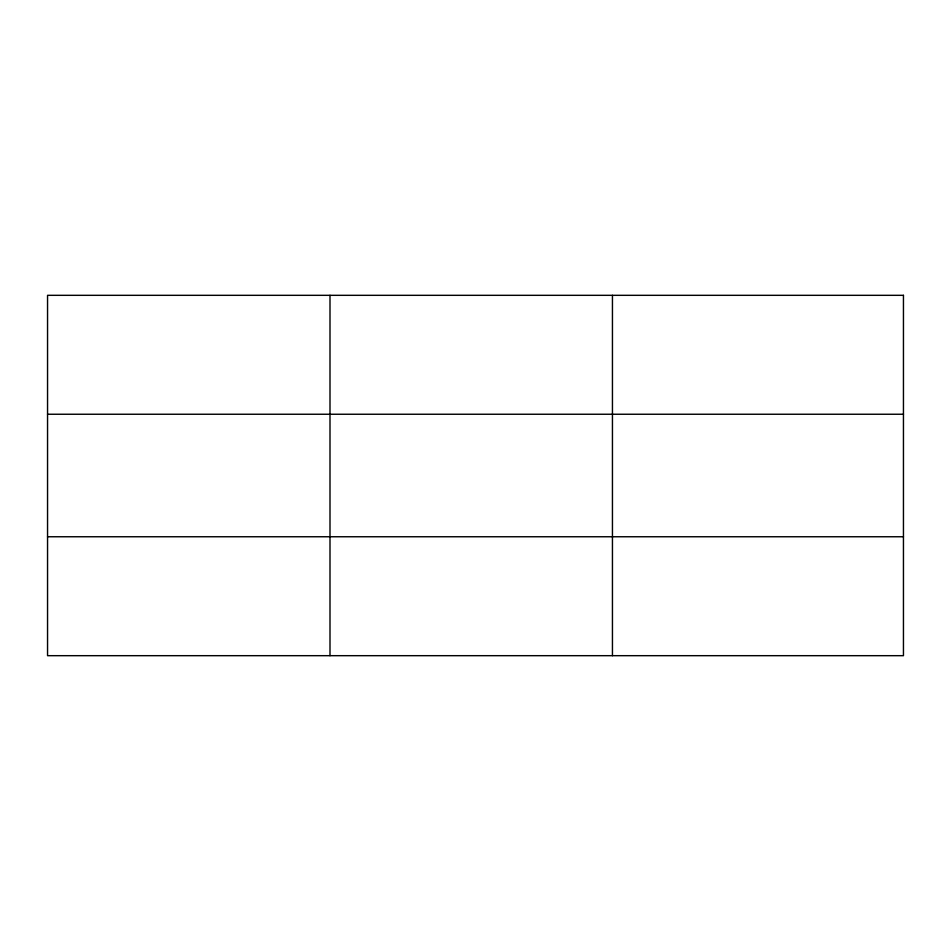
<?xml version="1.0" encoding="UTF-8"?>
<svg xmlns="http://www.w3.org/2000/svg" width="951" height="951" viewBox="0 0 951 951"><rect width="100%" height="100%" fill="white"/><g stroke="black" fill="none" stroke-linecap="round" stroke-linejoin="round"><path stroke-width="1.43" d="M329.997 655.679L329.997 295.321M612.444 655.679L612.444 295.321M47.55 414.244L903.45 414.244M47.55 536.756L903.45 536.756M903.45 295.321L903.45 655.679L47.55 655.679L47.55 295.321L903.45 295.321"/></g></svg>
